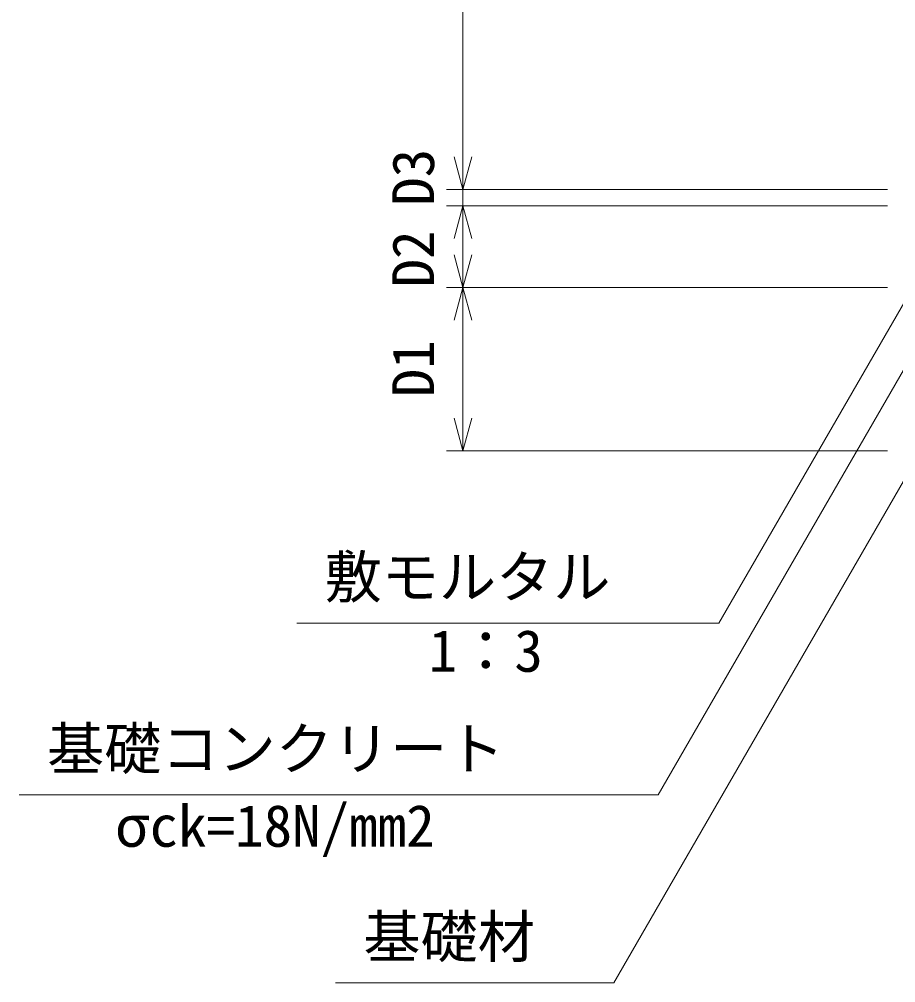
# Model space of a CAD drawing. Units: millimetres, scale not verified. Extents: x -2 to 84098, y -2 to 59398.
# Drawn here: x 33941 to 39308, y 29034 to 34935 of the extents above; entities that cross this region are included whole.
import ezdxf
from ezdxf.enums import TextEntityAlignment as Align

# ---------------------------------------------------------------- set-up
doc = ezdxf.new("R2010")
doc.units = ezdxf.units.MM
doc.header["$LTSCALE"] = 100
doc.layers.add('D-STR-DIM', color=7, linetype='Continuous', lineweight=18)
doc.layers.add('D-STR-HTXT', color=7, linetype='Continuous', lineweight=18)
doc.styles.add('ＭＳ ゴシック', font='')
doc.styles.get('ＭＳ ゴシック').set_extended_font_data('MS Gothic')

msp = doc.modelspace()

# ---------------------------------------------------------------- linework, layer by layer
at = {"layer": 'D-STR-DIM'}
for p, q in [((36658.4, 33892.1), (36658.4, 43892.1)), ((36604.8, 34092.1), (36658.4, 33892.1)), ((36658.4, 33892.1), (36712, 34092.1)), ((39258.4, 33892.1), (36558.4, 33892.1)), ((36658.4, 33792.1), (36658.4, 33892.1)), ((39258.4, 33792.1), (36558.4, 33792.1)), ((36658.4, 33792.1), (36604.8, 33592.1)), ((36658.4, 33292.1), (36658.4, 33792.1)), ((36712, 33592.1), (36658.4, 33792.1)), ((36604.8, 33492.1), (36658.4, 33292.1)), ((36658.4, 33292.1), (36712, 33492.1)), ((39258.4, 33292.1), (36558.4, 33292.1)), ((36658.4, 33292.1), (36604.8, 33092.1)), ((36658.4, 32292.1), (36658.4, 33292.1)), ((36712, 33092.1), (36658.4, 33292.1)), ((36604.8, 32492.1), (36658.4, 32292.1)), ((36658.4, 32292.1), (36712, 32492.1)), ((39258.4, 32292.1), (36558.4, 32292.1))]:
    msp.add_line(p, q, dxfattribs=at)
at = {"layer": 'D-STR-HTXT'}
for p, q in [((39632.7, 33673.9), (38226, 31237.3)), ((39703.1, 33387.9), (37854.6, 30186.1)), ((39663.3, 32639.6), (37581.9, 29034.5)), ((38226, 31237.3), (35640.7, 31237.3)), ((37854.6, 30186.1), (33941.2, 30186.1)), ((37581.9, 29034.5), (35878.2, 29034.5))]:
    msp.add_line(p, q, dxfattribs=at)

# ---------------------------------------------------------------- texts
at = {"layer": 'D-STR-DIM', "color": 1, "style": 'ＭＳ ゴシック'}
for s, p in [('D3', (36558.4, 33792.1)), ('D2', (36558.4, 33292.1)), ('D1', (36558.4, 32619.4))]:
    msp.add_text(s, height=256.6, rotation=90, dxfattribs=at).set_placement(p, align=Align.BOTTOM_LEFT)
at = {"layer": 'D-STR-HTXT', "color": 1, "style": 'ＭＳ ゴシック'}
for s, p in [('敷モルタル', (35811.2, 31314.4)), ('1：3', (36448.4, 30861.6)), ('基礎コンクリート', (34111.7, 30263.1)), ('σck=18N/mm2', (34526.6, 29790.3)), ('基礎材', (36048.7, 29111.5))]:
    msp.add_text(s, height=256.6, dxfattribs=at).set_placement(p, align=Align.BOTTOM_LEFT)

doc.saveas('drawing.dxf')
